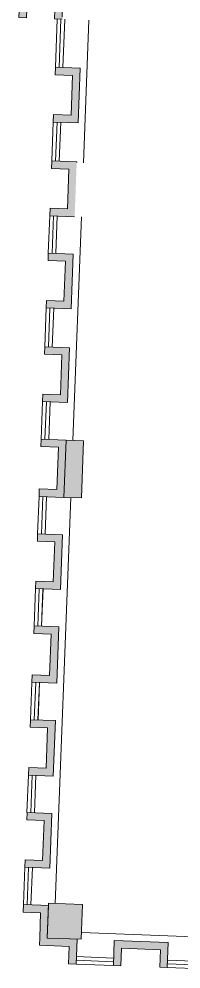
# Model space of a CAD drawing. Header units: millimetres. Extents: x 16798 to 83705, y -4660 to 56847.
# Drawn here: x 52546 to 55797, y -1075 to 17969 of the extents above; entities that cross this region are included whole.
import ezdxf

# ---------------------------------------------------------------- set-up
doc = ezdxf.new("R2010")
doc.units = ezdxf.units.MM
doc.header["$MEASUREMENT"] = 0
for name, color, linetype, lineweight in [('A-GLAZ-CURT', 52, 'Continuous', 13), ('A-WALL-PATT', 111, 'Continuous', 13), ('I-WALL', 2, 'Continuous', 13), ('S-COLS', 52, 'Continuous', 13)]:
    doc.layers.add(name, color=color, linetype=linetype, lineweight=lineweight)

# ---------------------------------------------------------------- blocks, each defined once
blk = doc.blocks.new('Hilton_Window_Facade Panel - Hilton_Window_Facade Panel-1975153-GA PLAN - LEVEL 11')
at = {"layer": 'A-GLAZ-CURT', "color": 0, "lineweight": -2}
for p, q in [((-483, 0), (483, 0)), ((-483, -75), (483, -75)), ((-483, -150), (483, -150))]:
    blk.add_line(p, q, dxfattribs=at)
blk = doc.blocks.new('Hilton_Window_Facade Panel - Hilton_Window_Facade Panel-1975154-GA PLAN - LEVEL 11')
at = {"layer": 'A-GLAZ-CURT', "color": 0, "lineweight": -2}
for p, q in [((-390, 0), (390, 0)), ((-390, -75), (390, -75)), ((-390, -150), (390, -150))]:
    blk.add_line(p, q, dxfattribs=at)
blk = doc.blocks.new('Hilton_Facade Panel - Hilton_Facade Panel-1975155-GA PLAN - LEVEL 11')
at = {"layer": 'A-GLAZ-CURT', "lineweight": -2}
blk.add_hatch(color=0, dxfattribs=at).paths.add_polyline_path([(-550, -150), (-550, 350), (550, 350), (550, -64), (550, -150), (400, -150), (400, 200), (-400, 200), (-400, -150)])
at = {"layer": 'A-GLAZ-CURT', "color": 0, "lineweight": -2}
for p, q in [((-535, 350), (-550, 350)), ((-550, 350), (-550, -150)), ((-400, -150), (-400, 200)), ((-400, 200), (400, 200)), ((400, 200), (400, -150)), ((550, -150), (550, 350)), ((-550, -150), (-400, -150)), ((400, -150), (550, -150))]:
    blk.add_line(p, q, dxfattribs=at)
blk = doc.blocks.new('Hilton_Window_Facade Panel - Hilton_Window_Facade Panel-1975156-GA PLAN - LEVEL 11')
at = {"layer": 'A-GLAZ-CURT', "color": 0, "lineweight": -2}
for p, q in [((-375, 0), (375, 0)), ((-375, -75), (375, -75)), ((-375, -150), (375, -150))]:
    blk.add_line(p, q, dxfattribs=at)
blk = doc.blocks.new('Hilton_Facade Panel - Hilton_Facade Panel-V1-GA PLAN - LEVEL 11')
at = {"layer": 'A-GLAZ-CURT', "lineweight": -2}
blk.add_hatch(color=0, dxfattribs=at).paths.add_polyline_path([(400, -150), (400, 200), (-400, 200), (-400, -150), (-550, -150), (-550, 350), (550, 350), (550, -150)])
at = {"layer": 'A-GLAZ-CURT', "color": 0, "lineweight": -2}
for p, q in [((550, 350), (-550, 350)), ((-550, 350), (-550, -150)), ((-400, -150), (-400, 200)), ((-400, 200), (400, 200)), ((400, 200), (400, -150)), ((550, -150), (550, 350)), ((-550, -150), (-400, -150)), ((400, -150), (550, -150))]:
    blk.add_line(p, q, dxfattribs=at)
blk = doc.blocks.new('Hilton_Facade Panel - Hilton_Facade Panel-1975157-GA PLAN - LEVEL 11')
at = {"layer": 'A-GLAZ-CURT', "lineweight": -2}
blk.add_hatch(color=0, dxfattribs=at).paths.add_polyline_path([(425, -150), (425, 200), (-425, 200), (-425, -150), (-575, -150), (-575, 350), (575, 350), (575, -150)])
at = {"layer": 'A-GLAZ-CURT', "color": 0, "lineweight": -2}
for p, q in [((575, 350), (-575, 350)), ((-575, 350), (-575, -150)), ((-425, -150), (-425, 200)), ((-425, 200), (425, 200)), ((425, 200), (425, -150)), ((575, -150), (575, 350)), ((-575, -150), (-425, -150)), ((425, -150), (575, -150))]:
    blk.add_line(p, q, dxfattribs=at)
blk = doc.blocks.new('Hilton_Facade Panel - Hilton_Facade Panel-1975158-GA PLAN - LEVEL 11')
at = {"layer": 'A-GLAZ-CURT', "lineweight": -2}
blk.add_hatch(color=0, dxfattribs=at).paths.add_polyline_path([(-415, -150), (-565, -150), (-565, 350), (565, 350), (565, 291), (565, -150), (415, -150), (415, 200), (-415, 200)])
at = {"layer": 'A-GLAZ-CURT', "color": 0, "lineweight": -2}
for p, q in [((565, 350), (-565, 350)), ((-565, 350), (-565, -150)), ((-415, -150), (-415, 200)), ((-415, 200), (415, 200)), ((415, 200), (415, -150)), ((565, -150), (565, 350)), ((-565, -150), (-415, -150)), ((415, -150), (565, -150))]:
    blk.add_line(p, q, dxfattribs=at)
blk = doc.blocks.new('Hilton_Facade Panel - Hilton_Facade Panel-1975159-GA PLAN - LEVEL 11')
at = {"layer": 'A-GLAZ-CURT', "lineweight": -2}
blk.add_hatch(color=0, dxfattribs=at).paths.add_polyline_path([(-555, -150), (-555, 350), (555, 350), (555, -150), (405, -150), (405, 200), (-405, 200), (-405, -150)])
at = {"layer": 'A-GLAZ-CURT', "color": 0, "lineweight": -2}
for p, q in [((555, 350), (-555, 350)), ((-555, 350), (-555, -150)), ((-405, -150), (-405, 200)), ((-405, 200), (405, 200)), ((405, 200), (405, -150)), ((555, -150), (555, 350)), ((-555, -150), (-405, -150)), ((405, -150), (555, -150))]:
    blk.add_line(p, q, dxfattribs=at)
blk = doc.blocks.new('Hilton_Window_Facade Panel - Hilton_Window_Facade Panel-1975175-GA PLAN - LEVEL 11')
at = {"layer": 'A-GLAZ-CURT', "color": 0, "lineweight": -2}
for p, q in [((-380, 0), (380, 0)), ((-380, -75), (380, -75)), ((-380, -150), (380, -150))]:
    blk.add_line(p, q, dxfattribs=at)
blk = doc.blocks.new('Hilton_Facade Panel - Hilton_Facade Panel-1975165-GA PLAN - LEVEL 11')
at = {"layer": 'A-GLAZ-CURT', "lineweight": -2}
blk.add_hatch(color=0, dxfattribs=at).paths.add_polyline_path([(540, -150), (390, -150), (390, 200), (-390, 200), (-390, -150), (-540, -150), (-540, 350), (540, 350)])
at = {"layer": 'A-GLAZ-CURT', "color": 0, "lineweight": -2}
for p, q in [((540, 350), (-540, 350)), ((-540, 350), (-540, -150)), ((-390, -150), (-390, 200)), ((-390, 200), (390, 200)), ((390, 200), (390, -150)), ((540, -150), (540, 350)), ((-540, -150), (-390, -150)), ((390, -150), (540, -150))]:
    blk.add_line(p, q, dxfattribs=at)
blk = doc.blocks.new('Hilton_Facade Panel - Hilton_Facade Panel-1975180-GA PLAN - LEVEL 11')
at = {"layer": 'A-GLAZ-CURT', "lineweight": -2}
blk.add_hatch(color=0, dxfattribs=at).paths.add_polyline_path([(426, -150), (421, -150), (283, -150), (283, 200), (-283, 200), (-283, -150), (-433, -150), (-433, 350), (426, 350), (426, -105), (433, -105), (433, -150)])
at = {"layer": 'A-GLAZ-CURT', "color": 0, "lineweight": -2}
for p, q in [((433, 350), (-433, 350)), ((-433, 350), (-433, -150)), ((-283, -150), (-283, 200)), ((-283, 200), (283, 200)), ((283, 200), (283, -150)), ((433, -110), (433, 350)), ((-433, -150), (-283, -150)), ((283, -150), (433, -150))]:
    blk.add_line(p, q, dxfattribs=at)

msp = doc.modelspace()

# ---------------------------------------------------------------- hatches: boundary and pattern name
at = {"layer": 'A-WALL-PATT', "lineweight": 0}
for points in [[(52980, 52), (52780, 59), (52716, 62), (52630, 65), (52636, 215), (52986, 202)], [(53111, -454), (52961, -448), (52963, -398), (52986, 202), (53136, 196)], [(53554, -621), (53150, -605), (53105, -603), (52955, -598), (52961, -448), (53560, -471)], [(53691, -976), (53541, -970), (53546, -820), (53560, -471), (53710, -476)]]:
    msp.add_hatch(color=2, dxfattribs=at).paths.add_polyline_path(points)
at = {"layer": 'S-COLS', "lineweight": 0}
for points in [[(53798, 8367), (53663, 8372), (53448, 8380), (53492, 9529), (53841, 9516)], [(53796, -480), (53710, -476), (53111, -454), (53138, 246), (53822, 220)]]:
    msp.add_hatch(color=2, dxfattribs=at).paths.add_polyline_path(points)

# ---------------------------------------------------------------- linework, layer by layer
at = {"layer": 'I-WALL', "color": 2, "lineweight": 0}
for p, q in [((53426, 16997), (53463, 17962)), ((53948, 17943), (53839, 15085)), ((53354, 15118), (53384, 15898)), ((53284, 13270), (53313, 14019)), ((53797, 14001), (53627, 9524)), ((53212, 11391), (53242, 12171)), ((53142, 9542), (53170, 10292)), ((53070, 7644), (53098, 8393)), ((53583, 8375), (53273, 241)), ((52999, 5795), (53028, 6545)), ((52927, 3917), (52956, 4666)), ((52857, 2058), (52885, 2807)), ((52786, 209), (52815, 959)), ((52636, 215), (52630, 65)), ((52986, 202), (52636, 215)), ((53136, 196), (52986, 202)), ((53111, -454), (53136, 196)), ((52630, 65), (52980, 52)), ((52980, 52), (52961, -448)), ((53801, -345), (59960, -580)), ((52961, -448), (52955, -598)), ((53560, -471), (53111, -454)), ((53710, -476), (53560, -471)), ((53691, -976), (53710, -476)), ((52955, -598), (53554, -621)), ((53554, -621), (53541, -970)), ((54446, -855), (53696, -826)), ((56284, -925), (55525, -896)), ((53541, -970), (53691, -976))]:
    msp.add_line(p, q, dxfattribs=at)
at = {"layer": 'S-COLS', "color": 2, "lineweight": 0}
for p, q in [((53492, 9529), (53448, 8380)), ((53841, 9516), (53492, 9529)), ((53798, 8367), (53841, 9516)), ((53448, 8380), (53798, 8367)), ((53138, 246), (53111, -454)), ((53822, 220), (53138, 246)), ((53796, -480), (53822, 220)), ((53111, -454), (53796, -480))]:
    msp.add_line(p, q, dxfattribs=at)

# ---------------------------------------------------------------- block references
at = {"layer": 'A-GLAZ-CURT', "color": 2, "lineweight": 0}
for name, p, rotation in [('Hilton_Facade Panel - Hilton_Facade Panel-1975180-GA PLAN - LEVEL 11', (52984, 18130), 357.816525054261), ('Hilton_Window_Facade Panel - Hilton_Window_Facade Panel-1975153-GA PLAN - LEVEL 11', (53445, 17479), 267.8165250542612), ('Hilton_Facade Panel - Hilton_Facade Panel-V1-GA PLAN - LEVEL 11', (53405, 16447), 267.8165250542612), ('Hilton_Window_Facade Panel - Hilton_Window_Facade Panel-1975154-GA PLAN - LEVEL 11', (53369, 15508), 267.8165250542612), ('Hilton_Facade Panel - Hilton_Facade Panel-1975155-GA PLAN - LEVEL 11', (53334, 14569), 267.8165250542612), ('Hilton_Window_Facade Panel - Hilton_Window_Facade Panel-1975156-GA PLAN - LEVEL 11', (53298, 13645), 267.8165250542612), ('Hilton_Facade Panel - Hilton_Facade Panel-V1-GA PLAN - LEVEL 11', (53263, 12720), 267.8165250542612), ('Hilton_Window_Facade Panel - Hilton_Window_Facade Panel-1975154-GA PLAN - LEVEL 11', (53227, 11781), 267.8165250542612), ('Hilton_Facade Panel - Hilton_Facade Panel-V1-GA PLAN - LEVEL 11', (53191, 10842), 267.8165250542612), ('Hilton_Window_Facade Panel - Hilton_Window_Facade Panel-1975156-GA PLAN - LEVEL 11', (53156, 9917), 267.8165250542612), ('Hilton_Facade Panel - Hilton_Facade Panel-1975157-GA PLAN - LEVEL 11', (53120, 8968), 267.8165250542612), ('Hilton_Window_Facade Panel - Hilton_Window_Facade Panel-1975156-GA PLAN - LEVEL 11', (53084, 8019), 267.8165250542612), ('Hilton_Facade Panel - Hilton_Facade Panel-V1-GA PLAN - LEVEL 11', (53049, 7094), 267.8165250542612), ('Hilton_Window_Facade Panel - Hilton_Window_Facade Panel-1975156-GA PLAN - LEVEL 11', (53013, 6170), 267.8165250542612), ('Hilton_Facade Panel - Hilton_Facade Panel-1975158-GA PLAN - LEVEL 11', (52977, 5231), 267.8165250542612), ('Hilton_Window_Facade Panel - Hilton_Window_Facade Panel-1975156-GA PLAN - LEVEL 11', (52942, 4291), 267.8165250542612), ('Hilton_Facade Panel - Hilton_Facade Panel-1975159-GA PLAN - LEVEL 11', (52906, 3362), 267.8165250542612), ('Hilton_Window_Facade Panel - Hilton_Window_Facade Panel-1975156-GA PLAN - LEVEL 11', (52871, 2433), 267.8165250542612), ('Hilton_Facade Panel - Hilton_Facade Panel-V1-GA PLAN - LEVEL 11', (52836, 1508), 267.8165250542612), ('Hilton_Window_Facade Panel - Hilton_Window_Facade Panel-1975156-GA PLAN - LEVEL 11', (52800, 584), 267.8165250542612), ('Hilton_Facade Panel - Hilton_Facade Panel-1975165-GA PLAN - LEVEL 11', (54985, -875), 357.816525054261), ('Hilton_Window_Facade Panel - Hilton_Window_Facade Panel-1975156-GA PLAN - LEVEL 11', (54071, -840), 357.816525054261), ('Hilton_Window_Facade Panel - Hilton_Window_Facade Panel-1975175-GA PLAN - LEVEL 11', (55905, -910), 357.816525054261)]:
    msp.add_blockref(name, p, dxfattribs=dict(at, rotation=rotation))

doc.saveas('drawing.dxf')
